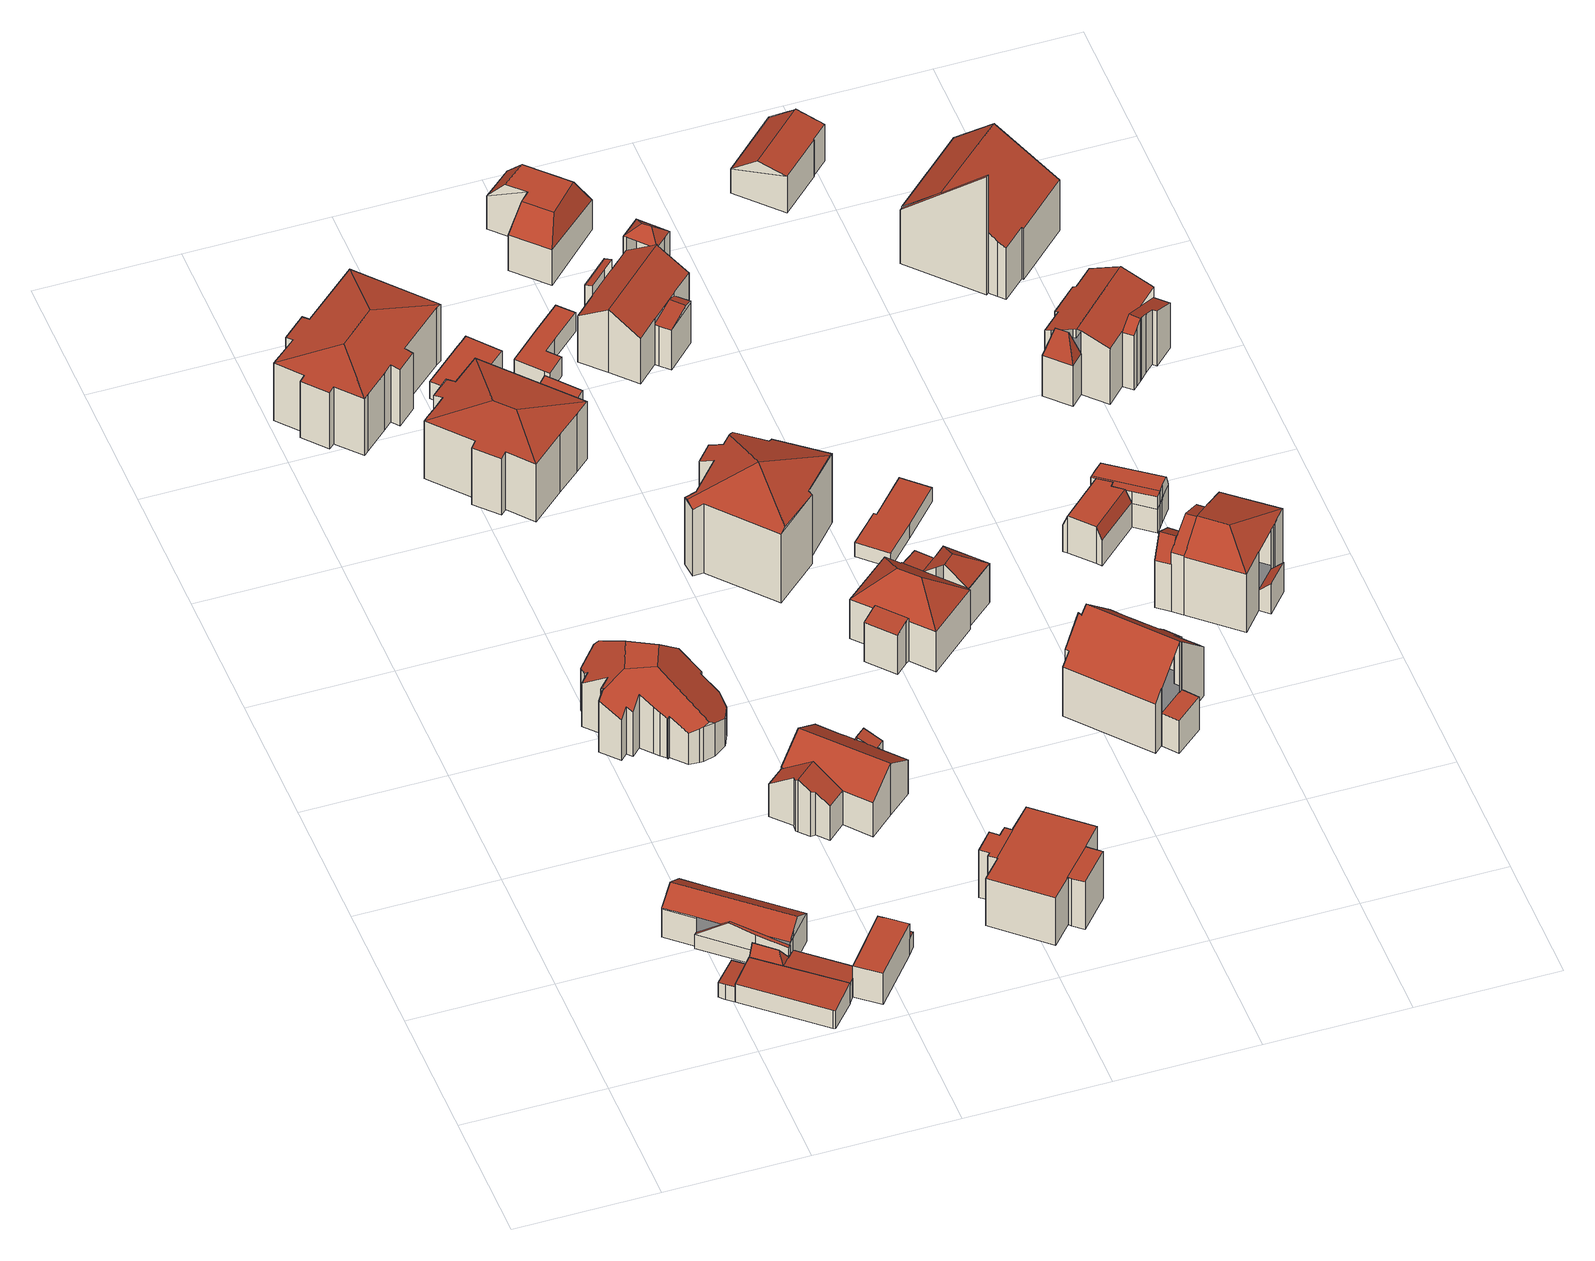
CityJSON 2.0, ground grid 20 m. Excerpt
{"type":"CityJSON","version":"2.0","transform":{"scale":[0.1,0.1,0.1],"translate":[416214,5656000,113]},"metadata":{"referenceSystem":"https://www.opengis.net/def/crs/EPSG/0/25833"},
"CityObjects":{
"building1":{"type":"Building","attributes":{"Dachtyp_tdc":"tdcPolyFlatRoof","Gemeindeschluessel":14612000,"Dachneigung":3.55,"QualitaetDacherkennung":68,"Geometrietyp2DReferenz":"3000","measuredHeight":2.62,"function":"31001_9998","roofType":"2100"},"geometry":[{"type":"Solid","lod":"2","boundaries":[[[[0,1,2,3]],[[1,4,5,2]],[[4,6,7,5]],[[6,8,9,7]],[[8,0,3,9]],[[8,6,4,1,0]],[[3,2,5,7,9]]]],"semantics":{"surfaces":[{"type":"WallSurface"},{"type":"RoofSurface"},{"type":"GroundSurface"}],"values":[[0,0,0,0,0,1,2]]}}]},
"building2":{"type":"Building","attributes":{"Dachtyp_tdc":"tdcPolyFlatRoof","Gemeindeschluessel":14612000,"Dachneigung":6.92,"QualitaetDacherkennung":66,"Geometrietyp2DReferenz":"3000","measuredHeight":3.68,"function":"31001_9998","roofType":"2100"},"geometry":[{"type":"Solid","lod":"2","boundaries":[[[[10,11,7,9]],[[11,12,13,7]],[[12,14,15,13]],[[14,16,17,15]],[[16,10,9,17]],[[16,14,12,11,10]],[[9,7,13,15,17]]]],"semantics":{"surfaces":[{"type":"WallSurface"},{"type":"RoofSurface"},{"type":"GroundSurface"}],"values":[[0,0,0,0,0,1,2]]}}]},
"building3":{"type":"Building","attributes":{"Gemeindeschluessel":14612000,"Geometrietyp2DReferenz":"3000","function":"31001_9998","roofType":"9999"},"children":["building3-1","building3-2"]},
"building3-1":{"type":"BuildingPart","attributes":{"Dachtyp_tdc":"tdcGableRoof","Dachneigung":10.28,"QualitaetDacherkennung":15,"Geometrietyp2DReferenz":"3000","measuredHeight":6.03,"roofType":"3100"},"parents":["building3"],"geometry":[{"type":"MultiSurface","lod":"2","boundaries":[[[18,19,20,21]],[[19,22,23,20]],[[22,24,25,23]],[[26,18,21,27]],[[28,29,30,31,32,33,34]],[[22,32,31,35,36,24]],[[18,34,33,19]],[[26,28,34,18]],[[19,33,32,22]],[[21,20,23,25,27]]],"semantics":{"surfaces":[{"type":"WallSurface"},{"type":"RoofSurface"},{"type":"GroundSurface"}],"values":[0,0,0,0,1,1,0,0,0,2]}}]},
"building3-2":{"type":"BuildingPart","attributes":{"Dachtyp_tdc":"tdcGableRoof","Dachneigung":35.55,"QualitaetDacherkennung":56,"Geometrietyp2DReferenz":"3000","measuredHeight":7.17,"roofType":"3100"},"parents":["building3"],"geometry":[{"type":"MultiSurface","lod":"2","boundaries":[[[37,38,39,25,24]],[[38,40,41,39]],[[40,42,43,41]],[[42,44,45,43]],[[44,46,47,45]],[[46,48,28,26,27,47]],[[49,50,44,42,40]],[[51,35,30,52,53,50,49,54]],[[37,51,54,38]],[[38,54,49,40]],[[46,53,52,48]],[[44,50,53,46]],[[25,39,41,43,45,47,27]]],"semantics":{"surfaces":[{"type":"WallSurface"},{"type":"RoofSurface"},{"type":"GroundSurface"}],"values":[0,0,0,0,0,0,1,1,0,0,0,0,2]}}]},
"building4":{"type":"Building","attributes":{"Gemeindeschluessel":14612000,"Geometrietyp2DReferenz":"3000","function":"31001_9998","roofType":"9999"},"children":["building4-1","building4-2"]},
"building4-1":{"type":"BuildingPart","attributes":{"Dachtyp_tdc":"tdcFreeFormRoof","Dachneigung":59.9,"QualitaetDacherkennung":19,"Geometrietyp2DReferenz":"3000","measuredHeight":5,"roofType":"5000"},"parents":["building4"],"geometry":[{"type":"MultiSurface","lod":"2","boundaries":[[[55,56,57,58]],[[56,59,60,57]],[[59,61,62,63,60]],[[64,65,61,59]],[[64,59,56]],[[65,64,56,55]],[[65,55,66,61]],[[58,57,60,63]]],"semantics":{"surfaces":[{"type":"WallSurface"},{"type":"RoofSurface"},{"type":"GroundSurface"}],"values":[0,0,0,1,0,1,1,2]}}]},
"building4-2":{"type":"BuildingPart","attributes":{"Dachtyp_tdc":"tdcPolyFlatRoof","Dachneigung":6.03,"QualitaetDacherkennung":77,"Geometrietyp2DReferenz":"3000","measuredHeight":3.33,"roofType":"2100"},"parents":["building4"],"geometry":[{"type":"MultiSurface","lod":"2","boundaries":[[[62,67,68,63]],[[67,69,70,68]],[[69,71,72,70]],[[71,73,74,72]],[[73,75,55,58,74]],[[73,71,69,67,62,66,75]],[[58,63,68,70,72,74]]],"semantics":{"surfaces":[{"type":"WallSurface"},{"type":"RoofSurface"},{"type":"GroundSurface"}],"values":[0,0,0,0,0,1,2]}}]},
"building5":{"type":"Building","attributes":{"Gemeindeschluessel":14612000,"Geometrietyp2DReferenz":"3000","function":"31001_9998","roofType":"9999"},"children":["building5-1","building5-2"]},
"building5-1":{"type":"BuildingPart","attributes":{"Dachtyp_tdc":"tdcPolyFlatRoof","Dachneigung":7.5,"QualitaetDacherkennung":50,"Geometrietyp2DReferenz":"3000","measuredHeight":2.84,"roofType":"2100"},"parents":["building5"],"geometry":[{"type":"MultiSurface","lod":"2","boundaries":[[[76,77,78,79]],[[77,80,81,78]],[[80,82,83,81]],[[80,77,76,82]],[[83,79,78,81]]],"semantics":{"surfaces":[{"type":"WallSurface"},{"type":"RoofSurface"},{"type":"GroundSurface"}],"values":[0,0,0,1,2]}}]},
"building5-2":{"type":"BuildingPart","attributes":{"Dachtyp_tdc":"tdcPolyFlatRoof","Dachneigung":0,"QualitaetDacherkennung":74,"Geometrietyp2DReferenz":"3000","measuredHeight":5.46,"roofType":"1000"},"parents":["building5"],"geometry":[{"type":"MultiSurface","lod":"2","boundaries":[[[84,85,86,83,82]],[[85,87,72,86]],[[87,88,70,72]],[[88,89,90,70]],[[89,91,79,90]],[[91,76,79]],[[89,88,87,85,84,91]],[[83,86,72,70,90,79]]],"semantics":{"surfaces":[{"type":"WallSurface"},{"type":"RoofSurface"},{"type":"GroundSurface"}],"values":[0,0,0,0,0,0,1,2]}}]},
"building6":{"type":"Building","attributes":{"Dachtyp_tdc":"tdcFreeFormRoof","Gemeindeschluessel":14612000,"Dachneigung":39.52,"QualitaetDacherkennung":17,"Geometrietyp2DReferenz":"3000","measuredHeight":11.89,"function":"31001_9998","roofType":"5000"},"geometry":[{"type":"Solid","lod":"2","boundaries":[[[[92,93,94,95]],[[93,96,97,94]],[[96,98,99,97]],[[98,100,101,99]],[[100,102,103,101]],[[102,104,105,103]],[[104,106,107,105]],[[106,108,109,107]],[[108,110,111,109]],[[110,112,113,111]],[[112,114,115,113]],[[114,116,117,115]],[[116,118,119,117]],[[118,120,121,119]],[[120,122,123,121]],[[122,124,125,123]],[[124,126,127,125]],[[126,128,129,127]],[[128,130,131,129]],[[130,132,133,131]],[[132,134,135,133]],[[134,136,137,135]],[[136,138,139,137]],[[138,140,141,139]],[[140,142,143,141]],[[142,144,145,143]],[[144,146,147,145]],[[146,148,149,147]],[[148,150,151,149]],[[150,152,153,151]],[[152,154,155,153]],[[154,156,157,155]],[[156,158,159,157]],[[158,160,161,159]],[[160,162,163,161]],[[162,92,95,163]],[[126,124,164,165,166,167,134,132,130,128]],[[138,136,167,166,168,169,160,158,156,154,152,150,148,146,144,142,140]],[[168,170,171,104,102,100,98,96,93,92,162,169]],[[165,164,122,120,118,116,114,112,110,108,106,171,170]],[[166,165,170,168]],[[106,104,171]],[[136,134,167]],[[124,122,164]],[[162,160,169]],[[95,94,97,99,101,103,105,107,109,111,113,115,117,119,121,123,125,127,129,131,133,135,137,139,141,143,145,147,149,151,153,155,157,159,161,163]]]],"semantics":{"surfaces":[{"type":"WallSurface"},{"type":"RoofSurface"},{"type":"GroundSurface"}],"values":[[0,0,0,0,0,0,0,0,0,0,0,0,0,0,0,0,0,0,0,0,0,0,0,0,0,0,0,0,0,0,0,0,0,0,0,0,1,1,1,1,1,0,0,0,0,2]]}}]},
"building7":{"type":"Building","attributes":{"Dachtyp_tdc":"tdcHipRoof","Gemeindeschluessel":14612000,"Dachneigung":10.01,"QualitaetDacherkennung":83,"Geometrietyp2DReferenz":"3000","measuredHeight":11.12,"function":"31001_9998","roofType":"3200"},"geometry":[{"type":"Solid","lod":"2","boundaries":[[[[172,173,174,175]],[[173,176,177,174]],[[176,178,179,177]],[[178,180,181,179]],[[180,182,183,181]],[[182,184,185,183]],[[184,186,187,185]],[[186,188,189,187]],[[188,190,191,189]],[[190,192,193,191]],[[192,194,195,193]],[[194,196,197,195]],[[196,198,199,197]],[[198,200,201,199]],[[200,202,203,201]],[[202,204,205,203]],[[204,206,207,205]],[[206,208,209,207]],[[208,172,175,209]],[[204,202,210]],[[192,190,188,186,184,182,211]],[[202,200,198,196,194,192,211,210]],[[182,180,178,176,173,172,208,206,204,210,211]],[[175,174,177,179,181,183,185,187,189,191,193,195,197,199,201,203,205,207,209]]]],"semantics":{"surfaces":[{"type":"WallSurface"},{"type":"RoofSurface"},{"type":"GroundSurface"}],"values":[[0,0,0,0,0,0,0,0,0,0,0,0,0,0,0,0,0,0,0,1,1,1,1,2]]}}]},
"building8":{"type":"Building","attributes":{"Gemeindeschluessel":14612000,"Geometrietyp2DReferenz":"3000","function":"31001_9998","roofType":"9999"},"children":["building8-1","building8-2","building8-3"]},
"building8-1":{"type":"BuildingPart","attributes":{"Dachtyp_tdc":"tdcGableRoof","Dachneigung":37.01,"QualitaetDacherkennung":56,"Geometrietyp2DReferenz":"3000","measuredHeight":9.13,"roofType":"3100"},"parents":["building8"],"geometry":[{"type":"MultiSurface","lod":"2","boundaries":[[[212,213,214,215]],[[216,217,218,219]],[[217,220,221,218]],[[220,222,223,221]],[[222,224,225,223]],[[224,226,227,225]],[[226,228,229,227]],[[228,212,215,229]],[[224,222,220,217,216,230]],[[230,231,213,212,228,226,224]],[[215,214,232,219,218,221,223,225,227,229]]],"semantics":{"surfaces":[{"type":"WallSurface"},{"type":"RoofSurface"},{"type":"GroundSurface"}],"values":[0,0,0,0,0,0,0,0,1,1,2]}}]},
"building8-2":{"type":"BuildingPart","attributes":{"Dachtyp_tdc":"tdcGableRoof","Dachneigung":33.97,"QualitaetDacherkennung":65,"Geometrietyp2DReferenz":"3000","measuredHeight":9,"roofType":"3100"},"parents":["building8"],"geometry":[{"type":"MultiSurface","lod":"2","boundaries":[[[233,234,235,236,237]],[[234,238,239,235]],[[238,240,241,239]],[[240,242,243,241]],[[242,244,245,243]],[[244,216,219,245]],[[246,247,248,214,213]],[[247,249,250,248]],[[249,251,252,250]],[[251,253,254,255,252]],[[247,246,231,256,216,244,242]],[[242,240,238,234,233,257,258,259,260,253,251,249,247]],[[255,261,262,236,235,239,241,243,245,219,232,214,248,250,252]]],"semantics":{"surfaces":[{"type":"WallSurface"},{"type":"RoofSurface"},{"type":"GroundSurface"}],"values":[0,0,0,0,0,0,0,0,0,0,1,1,2]}}]},
"building8-3":{"type":"BuildingPart","attributes":{"Dachtyp_tdc":"tdcGableRoof","Dachneigung":67.89,"QualitaetDacherkennung":5,"Geometrietyp2DReferenz":"3000","measuredHeight":6.41,"roofType":"3100"},"parents":["building8"],"geometry":[{"type":"MultiSurface","lod":"2","boundaries":[[[263,264,265,266]],[[264,267,268,265]],[[267,269,270,268]],[[269,271,272,270]],[[271,237,236,272]],[[254,273,274,255]],[[273,263,266,274]],[[275,258,276,237,271,269]],[[269,267,264,263,273,254,260,275]],[[266,265,268,270,272,236,262,261,255,274]]],"semantics":{"surfaces":[{"type":"WallSurface"},{"type":"RoofSurface"},{"type":"GroundSurface"}],"values":[0,0,0,0,0,0,0,1,1,2]}}]},
"building9":{"type":"Building","attributes":{"Dachtyp_tdc":"tdcHipRoof","Gemeindeschluessel":14612000,"Dachneigung":10.56,"QualitaetDacherkennung":80,"Geometrietyp2DReferenz":"3000","measuredHeight":11.25,"function":"31001_9998","roofType":"3200"},"geometry":[{"type":"Solid","lod":"2","boundaries":[[[[277,278,279,280]],[[278,281,282,279]],[[281,283,284,282]],[[283,285,286,284]],[[285,287,288,286]],[[287,289,290,288]],[[289,291,292,290]],[[291,293,294,292]],[[293,295,296,294]],[[295,297,298,296]],[[297,299,300,298]],[[299,301,302,300]],[[301,303,304,302]],[[303,305,306,304]],[[305,307,308,306]],[[307,277,280,308]],[[303,301,299,297,309]],[[295,293,291,289,287,285,283,281,310]],[[297,295,310,309]],[[281,278,277,307,305,303,309,310]],[[280,279,282,284,286,288,290,292,294,296,298,300,302,304,306,308]]]],"semantics":{"surfaces":[{"type":"WallSurface"},{"type":"RoofSurface"},{"type":"GroundSurface"}],"values":[[0,0,0,0,0,0,0,0,0,0,0,0,0,0,0,0,1,1,1,1,2]]}}]},
"building10":{"type":"Building","attributes":{"Dachtyp_tdc":"tdcPolyFlatRoof","Gemeindeschluessel":14612000,"Dachneigung":0,"QualitaetDacherkennung":47,"Geometrietyp2DReferenz":"3000","measuredHeight":3,"function":"31001_9998","roofType":"1000"},"geometry":[{"type":"Solid","lod":"2","boundaries":[[[[311,312,313,314]],[[312,315,316,313]],[[315,317,318,316]],[[317,319,320,318]],[[319,321,322,320]],[[321,311,314,322]],[[321,319,317,315,312,311]],[[314,313,316,318,320,322]]]],"semantics":{"surfaces":[{"type":"WallSurface"},{"type":"RoofSurface"},{"type":"GroundSurface"}],"values":[[0,0,0,0,0,0,1,2]]}}]},
"building11":{"type":"Building","attributes":{"Gemeindeschluessel":14612000,"Geometrietyp2DReferenz":"3000","function":"31001_9998","roofType":"9999"},"children":["building11-1","building11-2","building11-3"]},
"building11-1":{"type":"BuildingPart","attributes":{"Dachtyp_tdc":"tdcPolyFlatRoof","Dachneigung":0,"QualitaetDacherkennung":49,"Geometrietyp2DReferenz":"3000","measuredHeight":8.17,"roofType":"1000"},"parents":["building11"],"geometry":[{"type":"MultiSurface","lod":"2","boundaries":[[[323,324,325,326]],[[324,327,328,325]],[[327,329,330,328]],[[331,332,333,334]],[[332,335,336,333]],[[335,323,326,336]],[[335,332,331,329,327,324,323]],[[326,325,328,330,334,333,336]]],"semantics":{"surfaces":[{"type":"WallSurface"},{"type":"RoofSurface"},{"type":"GroundSurface"}],"values":[0,0,0,0,0,0,1,2]}}]},
"building11-2":{"type":"BuildingPart","attributes":{"Dachtyp_tdc":"tdcPolyFlatRoof","Dachneigung":0,"QualitaetDacherkennung":40,"Geometrietyp2DReferenz":"3000","measuredHeight":8.21,"roofType":"1000"},"parents":["building11"],"geometry":[{"type":"MultiSurface","lod":"2","boundaries":[[[337,338,339,340]],[[338,341,342,339]],[[341,343,344,342]],[[343,345,346,344]],[[345,347,348,346]],[[347,349,350,348]],[[349,351,352,350]],[[353,354,355,356]],[[356,351,349,347,345,343,341,338,337,353]],[[354,340,339,342,344,346,348,350,352,355]],[[353,337,340,354]]],"semantics":{"surfaces":[{"type":"WallSurface"},{"type":"RoofSurface"},{"type":"GroundSurface"}],"values":[0,0,0,0,0,0,0,0,1,2,0]}}]},
"building11-3":{"type":"BuildingPart","attributes":{"Dachtyp_tdc":"tdcPolyFlatRoof","Dachneigung":0,"QualitaetDacherkennung":79,"Geometrietyp2DReferenz":"3000","measuredHeight":8.2,"roofType":"1000"},"parents":["building11"],"geometry":[{"type":"MultiSurface","lod":"2","boundaries":[[[327,328,330,329]],[[327,357,358,328]],[[357,359,360,358]],[[359,361,362,360]],[[361,356,355,362]],[[351,349,350,352]],[[349,363,364,350]],[[363,365,366,364]],[[365,367,368,366]],[[367,331,334,368]],[[331,367,365,363,349,351,356,361,359,357,327,329]],[[330,328,358,360,362,355,352,350,364,366,368,334]]],"semantics":{"surfaces":[{"type":"WallSurface"},{"type":"RoofSurface"},{"type":"GroundSurface"}],"values":[0,0,0,0,0,0,0,0,0,0,1,2]}}]},
"building12":{"type":"Building","attributes":{"Dachtyp_tdc":"tdcPolyFlatRoof","Gemeindeschluessel":14612000,"Dachneigung":12.54,"QualitaetDacherkennung":48,"Geometrietyp2DReferenz":"3000","measuredHeight":2.75,"function":"31001_9998","roofType":"2100"},"geometry":[{"type":"Solid","lod":"2","boundaries":[[[[369,370,371,372]],[[370,373,374,371]],[[373,375,376,374]],[[375,377,378,376]],[[377,369,372,378]],[[377,375,373,370,369]],[[372,371,374,376,378]]]],"semantics":{"surfaces":[{"type":"WallSurface"},{"type":"RoofSurface"},{"type":"GroundSurface"}],"values":[[0,0,0,0,0,1,2]]}}]},
"building13":{"type":"Building","attributes":{"Dachtyp_tdc":"tdcPolyFlatRoof","Gemeindeschluessel":14612000,"Dachneigung":0,"QualitaetDacherkennung":30,"Geometrietyp2DReferenz":"3000","measuredHeight":3.32,"function":"31001_9998","roofType":"1000"},"geometry":[{"type":"Solid","lod":"2","boundaries":[[[[379,380,381,382]],[[380,383,384,381]],[[383,385,386,384]],[[385,387,388,386]],[[387,389,390,388]],[[389,391,392,390]],[[391,393,394,392]],[[393,395,396,394]],[[395,379,382,396]],[[395,393,391,389,387,385,383,380,379]],[[382,381,384,386,388,390,392,394,396]]]],"semantics":{"surfaces":[{"type":"WallSurface"},{"type":"RoofSurface"},{"type":"GroundSurface"}],"values":[[0,0,0,0,0,0,0,0,0,1,2]]}}]},
"building14":{"type":"Building","attributes":{"Dachtyp_tdc":"tdcFreeFormRoof","Gemeindeschluessel":14612000,"Dachneigung":24.62,"QualitaetDacherkennung":55,"Geometrietyp2DReferenz":"3000","measuredHeight":15.25,"function":"31001_9998","roofType":"5000"},"geometry":[{"type":"Solid","lod":"2","boundaries":[[[[397,398,399,400]],[[398,401,402,399]],[[401,403,404,402]],[[403,405,406,404]],[[405,407,408,406]],[[407,409,410,408]],[[409,411,412,410]],[[411,413,414,412]],[[413,415,416,414]],[[415,417,418,416]],[[417,419,420,418]],[[419,421,422,420]],[[421,423,424,422]],[[423,425,426,424]],[[425,427,428,426]],[[427,429,430,428]],[[429,397,400,430]],[[431,425,423,432,433]],[[427,431,433,434,397,429]],[[433,435,411,409,407,405,403,401,398,434]],[[432,421,419,417,415,413,435,433]],[[398,397,434]],[[413,411,435]],[[427,425,431]],[[423,421,432]],[[400,399,402,404,406,408,410,412,414,416,418,420,422,424,426,428,430]]]],"semantics":{"surfaces":[{"type":"WallSurface"},{"type":"RoofSurface"},{"type":"GroundSurface"}],"values":[[0,0,0,0,0,0,0,0,0,0,0,0,0,0,0,0,0,1,1,1,1,0,0,0,0,2]]}}]},
"building15":{"type":"Building","attributes":{"Gemeindeschluessel":14612000,"Geometrietyp2DReferenz":"3000","function":"31001_9998","roofType":"9999"},"children":["building15-1","building15-2","building15-3","building15-4"]},
"building15-1":{"type":"BuildingPart","attributes":{"Dachtyp_tdc":"tdcPolyFlatRoof","Dachneigung":7.79,"QualitaetDacherkennung":58,"Geometrietyp2DReferenz":"3000","measuredHeight":6.6,"roofType":"2100"},"parents":["building15"],"geometry":[{"type":"MultiSurface","lod":"2","boundaries":[[[436,437,438,439]],[[437,440,441,438]],[[437,436,442,440]],[[441,443,439,438]]],"semantics":{"surfaces":[{"type":"WallSurface"},{"type":"RoofSurface"},{"type":"GroundSurface"}],"values":[0,0,1,2]}}]},
"building15-2":{"type":"BuildingPart","attributes":{"Dachtyp_tdc":"tdcHipAndGableRoof","Dachneigung":37.79,"QualitaetDacherkennung":81,"Geometrietyp2DReferenz":"3000","measuredHeight":9.51,"roofType":"5000"},"parents":["building15"],"geometry":[{"type":"MultiSurface","lod":"2","boundaries":[[[444,445,446,441,440]],[[445,447,448,446]],[[447,449,450,448]],[[451,445,452]],[[444,453,454,455,452,445]],[[451,452,455,456,457]],[[447,451,457,449]],[[445,451,447]],[[441,446,448,450,443]]],"semantics":{"surfaces":[{"type":"WallSurface"},{"type":"RoofSurface"},{"type":"GroundSurface"}],"values":[0,0,0,1,1,1,0,0,2]}}]},
"building15-3":{"type":"BuildingPart","attributes":{"Dachtyp_tdc":"tdcHipRoof","Dachneigung":40.14,"QualitaetDacherkennung":71,"Geometrietyp2DReferenz":"3000","measuredHeight":10.65,"roofType":"3200"},"parents":["building15"],"geometry":[{"type":"MultiSurface","lod":"2","boundaries":[[[458,450,449,457]],[[458,459,460,450]],[[459,461,462,460]],[[461,463,464,462]],[[465,466,467,468]],[[466,469,470,467]],[[469,471,439,470]],[[471,472,436,439]],[[469,466,473]],[[461,459,474]],[[466,465,463,461,474,473]],[[459,458,456,454,475,472,471,469,473,474]],[[443,450,460,462,464,468,467,470,439]]],"semantics":{"surfaces":[{"type":"WallSurface"},{"type":"RoofSurface"},{"type":"GroundSurface"}],"values":[0,0,0,0,0,0,0,0,1,1,1,1,2]}}]},
"building15-4":{"type":"BuildingPart","attributes":{"Dachtyp_tdc":"tdcPolyFlatRoof","Dachneigung":11.48,"QualitaetDacherkennung":49,"Geometrietyp2DReferenz":"3000","measuredHeight":7.42,"roofType":"2100"},"parents":["building15"],"geometry":[{"type":"MultiSurface","lod":"2","boundaries":[[[476,465,468]],[[477,478,479,480,481,476]],[[464,482,483,484,485,468]],[[478,477,485,484]],[[477,476,468,485]],[[481,464,463]],[[481,480,482,464]],[[480,479,483,482]],[[479,478,484,483]]],"semantics":{"surfaces":[{"type":"WallSurface"},{"type":"RoofSurface"},{"type":"GroundSurface"}],"values":[0,1,2,0,0,0,0,0,0]}}]},
"building16":{"type":"Building","attributes":{"Gemeindeschluessel":14612000,"Geometrietyp2DReferenz":"3000","function":"31001_9998","roofType":"9999"},"children":["building16-1","building16-2","building16-3","building16-4"]},
"building16-1":{"type":"BuildingPart","attributes":{"Dachtyp_tdc":"tdcGableRoof","Dachneigung":34.02,"QualitaetDacherkennung":59,"Geometrietyp2DReferenz":"3000","measuredHeight":10.88,"roofType":"3100"},"parents":["building16"],"geometry":[{"type":"MultiSurface","lod":"2","boundaries":[[[486,487,488,489]],[[490,491,492]],[[490,493,494,491]],[[493,495,496,494]],[[495,497,498,496]],[[497,499,500,498]],[[495,493,490,486,501,502,503,504,505]],[[505,506,507,508,499,497,495]],[[509,510,511,512,511,513,514,489,491,494,496,498,500]],[[508,507,510,509]],[[504,503,511,512,515]],[[503,502,513,511]],[[502,501,514,513]],[[501,486,489,514]]],"semantics":{"surfaces":[{"type":"WallSurface"},{"type":"RoofSurface"},{"type":"GroundSurface"}],"values":[0,0,0,0,0,0,1,1,2,0,0,0,0,0]}}]},
"building16-2":{"type":"BuildingPart","attributes":{"Dachtyp_tdc":"tdcFreeFormRoof","Dachneigung":43.96,"QualitaetDacherkennung":76,"Geometrietyp2DReferenz":"3000","measuredHeight":11.91,"roofType":"5000"},"parents":["building16"],"geometry":[{"type":"MultiSurface","lod":"2","boundaries":[[[516,517,518,519]],[[517,520,521,518]],[[520,522,511,521]],[[522,515,512,511]],[[523,510,507]],[[523,524,525,510]],[[524,516,519,525]],[[515,522,520,517,526]],[[527,526,517,516]],[[527,516,524]],[[524,523,506,522,515,526,527]],[[519,518,521,511,512,511,510,525]]],"semantics":{"surfaces":[{"type":"WallSurface"},{"type":"RoofSurface"},{"type":"GroundSurface"}],"values":[0,0,0,0,0,0,0,1,1,1,1,2]}}]},
"building16-3":{"type":"BuildingPart","attributes":{"Dachtyp_tdc":"tdcGableRoof","Dachneigung":11.14,"QualitaetDacherkennung":30,"Geometrietyp2DReferenz":"3000","measuredHeight":7.72,"roofType":"3100"},"parents":["building16"],"geometry":[{"type":"MultiSurface","lod":"2","boundaries":[[[488,528,529,489]],[[528,530,531,529]],[[530,532,533,531]],[[532,534,535,533]],[[534,492,491,535]],[[536,537,538,539,487]],[[534,532,537,536,492]],[[488,487,539,528]],[[528,539,538,530]],[[530,538,537,532]],[[529,531,533,535,491,489]]],"semantics":{"surfaces":[{"type":"WallSurface"},{"type":"RoofSurface"},{"type":"GroundSurface"}],"values":[0,0,0,0,0,1,1,0,0,0,2]}}]},
"building16-4":{"type":"BuildingPart","attributes":{"Dachtyp_tdc":"tdcPolyFlatRoof","Dachneigung":15.18,"QualitaetDacherkennung":52,"Geometrietyp2DReferenz":"3000","measuredHeight":9.74,"roofType":"2100"},"parents":["building16"],"geometry":[{"type":"MultiSurface","lod":"2","boundaries":[[[540,541,508,509,542]],[[543,544,545,500,499]],[[544,540,542,545]],[[544,543,541,540]],[[542,509,500,545]]],"semantics":{"surfaces":[{"type":"WallSurface"},{"type":"RoofSurface"},{"type":"GroundSurface"}],"values":[0,0,0,1,2]}}]},
"building17":{"type":"Building","attributes":{"Dachtyp_tdc":"tdcFreeFormRoof","Gemeindeschluessel":14612000,"Dachneigung":0.208,"QualitaetDacherkennung":42,"Geometrietyp2DReferenz":"3000","measuredHeight":8.74,"function":"31001_9998","roofType":"5000"},"geometry":[{"type":"Solid","lod":"2","boundaries":[[[[546,547,548,549]],[[547,550,551,548]],[[550,552,553,551]],[[552,554,555,553]],[[554,556,557,555]],[[556,546,549,557]],[[558,554,552,559]],[[554,558,560,556]],[[556,560,561,546]],[[562,559,552,550]],[[559,562,547,561,560,558]],[[547,546,561]],[[550,547,562]],[[549,548,551,553,555,557]]]],"semantics":{"surfaces":[{"type":"WallSurface"},{"type":"RoofSurface"},{"type":"GroundSurface"}],"values":[[0,0,0,0,0,0,1,1,1,1,1,0,0,2]]}}]},
"building18":{"type":"Building","attributes":{"Dachtyp_tdc":"tdcPolyFlatRoof","Gemeindeschluessel":14612000,"Dachneigung":0,"QualitaetDacherkennung":83,"Geometrietyp2DReferenz":"3000","measuredHeight":2.43,"function":"31001_9998","roofType":"1000"},"geometry":[{"type":"Solid","lod":"2","boundaries":[[[[563,564,565,566]],[[564,567,568,565]],[[567,569,570,568]],[[569,571,572,570]],[[571,573,574,572]],[[573,575,576,574]],[[575,563,566,576]],[[575,573,571,569,567,564,563]],[[566,565,568,570,572,574,576]]]],"semantics":{"surfaces":[{"type":"WallSurface"},{"type":"RoofSurface"},{"type":"GroundSurface"}],"values":[[0,0,0,0,0,0,0,1,2]]}}]},
"building19":{"type":"Building","attributes":{"Gemeindeschluessel":14612000,"Geometrietyp2DReferenz":"3000","function":"31001_9998","roofType":"9999"},"children":["building19-1","building19-2"]},
"building19-1":{"type":"BuildingPart","attributes":{"Dachtyp_tdc":"tdcGableRoof","Dachneigung":45.02,"QualitaetDacherkennung":78,"Geometrietyp2DReferenz":"3000","measuredHeight":14.53,"roofType":"3100"},"parents":["building19"],"geometry":[{"type":"MultiSurface","lod":"2","boundaries":[[[577,578,579,580]],[[578,581,582,579]],[[581,583,584,582]],[[583,585,586,584]],[[585,587,588,586]],[[587,589,590,588]],[[589,591,592,590]],[[591,593,594,592]],[[593,595,596,594]],[[595,597,598,596]],[[597,599,600,598]],[[599,601,602,603,600]],[[604,605,606,607,608]],[[605,609,610,606]],[[609,611,612,610]],[[611,613,614,612]],[[613,615,616,614]],[[615,617,618,616]],[[617,619,620,618]],[[619,621,622,620]],[[621,623,624,622]],[[623,625,626,624]],[[625,577,580,626]],[[621,619,617,615,613,611,609,605,604,601]],[[601,599,597,595,593,591,589,587,585,583,581,578,577,625,623,621]],[[580,579,582,584,586,588,590,592,594,596,598,600,603,607,606,610,612,614,616,618,620,622,624,626]]],"semantics":{"surfaces":[{"type":"WallSurface"},{"type":"RoofSurface"},{"type":"GroundSurface"}],"values":[0,0,0,0,0,0,0,0,0,0,0,0,0,0,0,0,0,0,0,0,0,0,0,1,1,2]}}]},
"building19-2":{"type":"BuildingPart","attributes":{"Dachtyp_tdc":"tdcPolyFlatRoof","Dachneigung":0,"QualitaetDacherkennung":47,"Geometrietyp2DReferenz":"3000","measuredHeight":5.75,"roofType":"1000"},"parents":["building19"],"geometry":[{"type":"MultiSurface","lod":"2","boundaries":[[[627,628,598,600]],[[628,629,630,598]],[[629,631,632,630]],[[631,608,607,632]],[[608,631,629,628,627,602]],[[600,598,630,632,607,603]]],"semantics":{"surfaces":[{"type":"WallSurface"},{"type":"RoofSurface"},{"type":"GroundSurface"}],"values":[0,0,0,0,1,2]}}]},
"building20":{"type":"Building","attributes":{"Dachtyp_tdc":"tdcCutGableRoof","Gemeindeschluessel":14612000,"Dachneigung":0.35,"QualitaetDacherkennung":70,"Geometrietyp2DReferenz":"3000","measuredHeight":6.47,"function":"31001_9998","roofType":"9999"},"geometry":[{"type":"Solid","lod":"2","boundaries":[[[[633,634,635,636]],[[634,637,638,635]],[[637,639,640,638]],[[639,641,642,640]],[[641,643,644,642]],[[643,645,646,644]],[[645,647,648,646]],[[647,649,650,648]],[[649,651,652,650]],[[651,653,654,652]],[[653,633,636,654]],[[649,647,645,643,641]],[[639,637,634,633]],[[641,639,633,653,651,649]],[[636,635,638,640,642,644,646,648,650,652,654]]]],"semantics":{"surfaces":[{"type":"WallSurface"},{"type":"RoofSurface"},{"type":"GroundSurface"}],"values":[[0,0,0,0,0,0,0,0,0,0,0,1,1,1,2]]}}]},
"building21":{"type":"Building","attributes":{"Dachtyp_tdc":"tdcFreeFormRoof","Gemeindeschluessel":14612000,"Dachneigung":39.23,"QualitaetDacherkennung":39,"Geometrietyp2DReferenz":"3000","measuredHeight":7.29,"function":"31001_9998","roofType":"5000"},"geometry":[{"type":"Solid","lod":"2","boundaries":[[[[655,656,657,658]],[[656,659,660,657]],[[659,661,662,660]],[[661,663,664,662]],[[663,665,666,664]],[[665,667,668,666]],[[667,669,670,668]],[[669,655,658,670]],[[655,669,667,665,671,672]],[[672,671,663,661,659,656]],[[656,655,672]],[[665,663,671]],[[658,657,660,662,664,666,668,670]]]],"semantics":{"surfaces":[{"type":"WallSurface"},{"type":"RoofSurface"},{"type":"GroundSurface"}],"values":[[0,0,0,0,0,0,0,0,1,1,0,0,2]]}}]},
"building22":{"type":"Building","attributes":{"Dachtyp_tdc":"tdcFreeFormRoof","Gemeindeschluessel":14612000,"Dachneigung":2.1,"QualitaetDacherkennung":74,"Geometrietyp2DReferenz":"3000","measuredHeight":6.43,"function":"31001_9998","roofType":"5000"},"geometry":[{"type":"Solid","lod":"2","boundaries":[[[[673,674,675,676]],[[674,677,678,675]],[[677,679,680,678]],[[679,681,682,680]],[[681,683,684,682]],[[683,685,686,684]],[[685,687,688,686]],[[687,689,690,688]],[[689,691,692,690]],[[691,693,694,692]],[[693,695,696,694]],[[695,697,698,696]],[[697,699,700,698]],[[699,673,676,700]],[[701,702,703,704,705,651,706]],[[691,689,707,708,709]],[[710,708,707,711,712,704,703]],[[681,704,712,683]],[[683,712,711,685]],[[685,711,707,687]],[[695,710,703,697]],[[693,709,708,710,695]],[[691,709,693]],[[687,707,689]],[[674,706,651,677]],[[673,701,706,674]],[[677,651,705,679]],[[679,705,704,681]],[[697,703,702,699]],[[699,702,701,673]],[[676,675,678,680,682,684,686,688,690,692,694,696,698,700]]]],"semantics":{"surfaces":[{"type":"WallSurface"},{"type":"RoofSurface"},{"type":"GroundSurface"}],"values":[[0,0,0,0,0,0,0,0,0,0,0,0,0,0,1,1,1,0,0,0,0,0,0,0,0,0,0,0,0,0,2]]}}]},
"building23":{"type":"Building","attributes":{"Gemeindeschluessel":14612000,"Geometrietyp2DReferenz":"3000","function":"31001_9998","roofType":"9999"},"children":["building23-1","building23-2","building23-3","building23-4"]},
"building23-1":{"type":"BuildingPart","attributes":{"Dachtyp_tdc":"tdcPolyFlatRoof","Dachneigung":44.86,"QualitaetDacherkennung":22,"Geometrietyp2DReferenz":"3000","measuredHeight":5.18,"roofType":"2100"},"parents":["building23"],"geometry":[{"type":"MultiSurface","lod":"2","boundaries":[[[713,714,715,716]],[[717,718,719,720]],[[718,713,716,719]],[[718,717,714,713]],[[716,715,720,719]]],"semantics":{"surfaces":[{"type":"WallSurface"},{"type":"RoofSurface"},{"type":"GroundSurface"}],"values":[0,0,0,1,2]}}]},
"building23-2":{"type":"BuildingPart","attributes":{"Dachtyp_tdc":"tdcGableRoof","Dachneigung":67.73,"QualitaetDacherkennung":36,"Geometrietyp2DReferenz":"3000","measuredHeight":11.88,"roofType":"3100"},"parents":["building23"],"geometry":[{"type":"MultiSurface","lod":"2","boundaries":[[[721,722,723,724]],[[725,726,727,728]],[[726,721,724,727]],[[721,726,729]],[[722,721,729,730,731,732]],[[726,725,733,734,730,729]],[[724,723,728,727]]],"semantics":{"surfaces":[{"type":"WallSurface"},{"type":"RoofSurface"},{"type":"GroundSurface"}],"values":[0,0,0,0,1,1,2]}}]},
"building23-3":{"type":"BuildingPart","attributes":{"Dachtyp_tdc":"tdcGableRoof","Dachneigung":23.97,"QualitaetDacherkennung":35,"Geometrietyp2DReferenz":"3000","measuredHeight":12.56,"roofType":"3100"},"parents":["building23"],"geometry":[{"type":"MultiSurface","lod":"2","boundaries":[[[735,736,737,738]],[[739,740,725,728,741,742]],[[736,735,743,744]],[[740,739,745,746,744,743,731,734]],[[738,737,747,741,728,723]]],"semantics":{"surfaces":[{"type":"WallSurface"},{"type":"RoofSurface"},{"type":"GroundSurface"}],"values":[0,0,1,1,2]}}]},
"building23-4":{"type":"BuildingPart","attributes":{"Dachtyp_tdc":"tdcHipAndGableRoof","Dachneigung":19.69,"QualitaetDacherkennung":38,"Geometrietyp2DReferenz":"3000","measuredHeight":13.13,"roofType":"5000"},"parents":["building23"],"geometry":[{"type":"MultiSurface","lod":"2","boundaries":[[[748,749,750,737,736]],[[749,751,752,750]],[[751,753,754,752]],[[755,756,720,757]],[[756,717,720]],[[758,715,714]],[[758,759,760,715]],[[759,742,741,760]],[[759,758,756,755,753,751,761]],[[751,749,748,762,761]],[[762,745,763,742,759,761]],[[737,750,752,754,757,720,715,760,741,747]],[[753,755,757,754]]],"semantics":{"surfaces":[{"type":"WallSurface"},{"type":"RoofSurface"},{"type":"GroundSurface"}],"values":[0,0,0,0,0,0,0,0,1,1,1,2,0]}}]},
"building24":{"type":"Building","attributes":{"Gemeindeschluessel":14612000,"Geometrietyp2DReferenz":"3000","function":"31001_9998","roofType":"9999"},"children":["building24-1","building24-2","building24-3"]},
"building24-1":{"type":"BuildingPart","attributes":{"Dachtyp_tdc":"tdcFreeFormRoof","Dachneigung":75.05,"QualitaetDacherkennung":16,"Geometrietyp2DReferenz":"3000","measuredHeight":11.31,"roofType":"5000"},"parents":["building24"],"geometry":[{"type":"MultiSurface","lod":"2","boundaries":[[[764,765,766,767]],[[768,769,770,771]],[[769,764,767,770]],[[772,769,768]],[[773,772,768,774,765]],[[773,765,764]],[[772,773,764,769]],[[767,766,775,771,770]]],"semantics":{"surfaces":[{"type":"WallSurface"},{"type":"RoofSurface"},{"type":"GroundSurface"}],"values":[0,0,0,1,1,1,1,2]}}]},
"building24-2":{"type":"BuildingPart","attributes":{"Dachtyp_tdc":"tdcGableRoof","Dachneigung":24.09,"QualitaetDacherkennung":26,"Geometrietyp2DReferenz":"3000","measuredHeight":10.94,"roofType":"3100"},"parents":["building24"],"geometry":[{"type":"MultiSurface","lod":"2","boundaries":[[[776,777,778,779]],[[777,780,781,778]],[[780,782,783,781]],[[782,784,785,783]],[[784,786,787,785]],[[786,788,789,787]],[[788,790,791,789]],[[790,792,793,791]],[[792,794,795,793]],[[788,786,784,782,780,777,776,796,797]],[[797,798,794,792,790,788]],[[795,799,779,778,781,783,785,787,789,791,793]]],"semantics":{"surfaces":[{"type":"WallSurface"},{"type":"RoofSurface"},{"type":"GroundSurface"}],"values":[0,0,0,0,0,0,0,0,0,1,1,2]}}]},
"building24-3":{"type":"BuildingPart","attributes":{"Dachtyp_tdc":"tdcGableRoof","Dachneigung":26.13,"QualitaetDacherkennung":27,"Geometrietyp2DReferenz":"3000","measuredHeight":11.18,"roofType":"3100"},"parents":["building24"],"geometry":[{"type":"MultiSurface","lod":"2","boundaries":[[[800,801,771,802]],[[801,768,771]],[[803,766,765]],[[803,804,805,766]],[[804,806,807,805]],[[806,808,809,807]],[[808,810,811,809]],[[810,812,813,811]],[[812,814,815,813]],[[814,816,817,815]],[[816,818,776,779,817]],[[819,800,802,795,794]],[[816,814,812,810,808,806,804,803,820]],[[820,801,800,819,798,821,796,818,816]],[[802,771,775,766,805,807,809,811,813,815,817,779,799,795]]],"semantics":{"surfaces":[{"type":"WallSurface"},{"type":"RoofSurface"},{"type":"GroundSurface"}],"values":[0,0,0,0,0,0,0,0,0,0,0,0,1,1,2]}}]},
"building25":{"type":"Building","attributes":{"Gemeindeschluessel":14612000,"Geometrietyp2DReferenz":"3000","function":"31001_9998","roofType":"9999"},"children":["building25-1","building25-2"]},
"building25-1":{"type":"BuildingPart","attributes":{"Dachtyp_tdc":"tdcGableRoof","Dachneigung":31.57,"QualitaetDacherkennung":36,"Geometrietyp2DReferenz":"3000","measuredHeight":14.51,"roofType":"3100"},"parents":["building25"],"geometry":[{"type":"MultiSurface","lod":"2","boundaries":[[[822,823,824,825]],[[823,826,827,824]],[[826,828,829,827]],[[830,831,832,833,834]],[[831,835,836,832]],[[835,837,838,836]],[[837,839,840,838]],[[839,822,825,840]],[[835,831,830,841]],[[841,842,828,826,823,822,839,837,835]],[[825,824,827,829,843,833,832,836,838,840]]],"semantics":{"surfaces":[{"type":"WallSurface"},{"type":"RoofSurface"},{"type":"GroundSurface"}],"values":[0,0,0,0,0,0,0,0,1,1,2]}}]},
"building25-2":{"type":"BuildingPart","attributes":{"Dachtyp_tdc":"tdcPolyFlatRoof","Dachneigung":42.52,"QualitaetDacherkennung":10,"Geometrietyp2DReferenz":"3000","measuredHeight":20.54,"roofType":"2100"},"parents":["building25"],"geometry":[{"type":"MultiSurface","lod":"2","boundaries":[[[844,845,846,829,828]],[[845,847,848,846]],[[847,834,833,848]],[[847,845,844,842,841,834]],[[833,843,829,846,848]]],"semantics":{"surfaces":[{"type":"WallSurface"},{"type":"RoofSurface"},{"type":"GroundSurface"}],"values":[0,0,0,1,2]}}]}
},
"vertices":[
[192,102,30],[185,109,30],[185,109,4],[192,102,4],[215,144,27],[215,144,4],[233,129,27],[233,129,4],[202,94,30],[202,94,4],
[202,94,35],[233,129,40],[337,42,41],[337,42,4],[305,6,35],[305,6,4],[302,8,35],[302,8,4],
[281,115,32],[247,144,32],[247,144,8],[281,115,8],[185,198,32],[185,198,8],[188,201,32],[188,201,8],[284,119,32],[284,119,8],[284,119,53],[268,132,57],[260,139,59],[222,171,68],[220,168,68],[247,144,61],[281,115,53],[214,179,59],[212,180,57],
[188,201,57],[153,231,57],[153,231,8],[192,276,57],[192,276,8],[226,246,57],[226,246,8],[322,163,57],[322,163,8],[291,127,57],[291,127,8],[284,119,57],[172,252,79],[302,140,79],[188,201,59],[284,119,59],[291,127,67],[153,231,59],
[268,100,38],[233,129,38],[233,129,6],[268,100,6],[247,144,38],[247,144,6],[281,115,38],[281,115,37],[281,115,6],[240,137,56],[267,114,55],[276,110,38],
[291,127,36],[291,127,6],[358,69,36],[358,69,6],[343,51,38],[343,51,6],[337,42,39],[337,42,6],[268,100,39],
[410,120,34],[419,132,32],[419,132,6],[410,120,6],[445,111,32],[445,111,6],[436,99,34],[436,99,6],
[436,99,60],[375,25,60],[375,25,6],[343,51,60],[358,69,60],[403,126,60],[403,126,6],[410,120,60],
[198,586,103],[211,597,109],[211,597,7],[198,586,7],[186,624,82],[186,624,7],[198,635,88],[198,635,7],[195,638,84],[195,638,7],[195,653,79],[195,653,7],[221,677,91],[221,677,7],[238,676,91],[238,676,7],[241,673,92],[241,673,7],[253,685,74],[253,685,7],[281,654,89],[281,654,7],[291,662,75],[291,662,7],[307,662,66],[307,662,7],[318,651,71],[318,651,7],[318,634,89],[318,634,7],[308,624,104],[308,624,7],[335,594,82],[335,594,7],[332,591,83],[332,591,7],[350,571,63],[350,571,7],[352,549,55],[352,549,7],[344,531,55],[344,531,7],[326,518,65],[326,518,7],[309,514,67],[309,514,7],[304,514,65],[304,514,7],[290,515,61],[290,515,7],[271,535,78],[271,535,7],[269,533,75],[269,533,7],[268,535,76],[268,535,7],[261,541,82],[261,541,7],[255,548,87],[255,548,7],[241,564,100],[241,564,7],[229,552,83],[229,552,7],[222,559,89],[222,559,7],[213,550,76],[213,550,7],[191,574,96],[191,574,7],[201,583,106],[201,583,7],[313,619,107],[286,615,126],[271,578,126],[317,516,71],[230,589,125],[197,580,104],[249,636,125],[227,676,96],
[176,1227,113],[150,1204,113],[150,1204,16],[176,1227,16],[141,1214,116],[141,1214,16],[129,1203,115],[129,1203,16],[97,1174,115],[97,1174,16],[90,1168,115],[90,1168,16],[61,1201,115],[61,1201,16],[53,1194,113],[53,1194,16],[25,1226,113],[25,1226,16],[33,1233,115],[33,1233,16],[4,1266,116],[4,1266,16],[41,1298,115],[41,1298,16],[34,1306,114],[34,1306,16],[66,1335,114],[66,1335,16],[73,1326,116],[73,1326,16],[151,1395,115],[151,1395,16],[237,1297,115],[237,1297,16],[230,1292,115],[230,1292,16],[168,1237,115],[168,1237,16],[146,1305,127],[94,1258,127],
[352,390,66],[376,411,66],[376,411,10],[352,390,10],[434,345,69],[410,323,69],[410,323,10],[434,345,10],[396,339,84],[396,339,10],[389,338,88],[389,338,10],[377,351,101],[377,351,10],[375,354,98],[375,354,10],[376,364,93],[376,364,10],[406,376,101],[378,408,69],[406,376,10],
[503,407,66],[504,405,66],[504,405,10],[503,407,10],[503,407,65],[501,403,69],[501,403,10],[530,370,69],[530,370,10],[497,341,100],[497,341,10],[463,311,69],[463,311,10],[376,411,69],[409,440,100],[409,440,10],[442,470,69],[442,470,10],[464,444,69],[464,444,10],[470,438,69],[470,438,33],[470,438,10],[406,376,69],[500,404,69],[491,415,69],[481,426,69],[480,427,69],[481,426,10],[500,404,10],
[476,437,44],[483,444,44],[483,444,10],[476,437,10],[487,447,43],[487,447,10],[495,438,74],[495,438,10],[513,417,65],[513,417,10],[473,441,33],[473,441,10],[481,426,74],[500,404,65],
[187,1040,114],[195,1049,116],[195,1049,16],[187,1040,16],[147,1104,116],[147,1104,16],[153,1110,116],[153,1110,16],[172,1126,116],[172,1126,16],[183,1136,116],[183,1136,16],[174,1146,114],[174,1146,16],[199,1168,114],[199,1168,16],[208,1158,116],[208,1158,16],[245,1190,116],[245,1190,16],[351,1069,116],[351,1069,16],[332,1052,116],[332,1052,16],[299,1024,116],[299,1024,16],[253,983,116],[253,983,16],[224,1017,116],[224,1017,16],[216,1009,114],[216,1009,16],[259,1073,128],[236,1099,128],
[236,1196,48],[201,1236,48],[201,1236,18],[236,1196,18],[255,1284,48],[255,1284,18],[261,1289,48],[261,1289,18],[271,1298,48],[271,1298,18],[305,1257,48],[305,1257,18],
[658,67,90],[644,78,90],[644,78,8],[658,67,8],[641,82,90],[641,82,8],[640,82,90],[640,82,8],[681,127,90],[684,124,90],[684,124,8],[681,127,8],[698,112,90],[698,112,8],
[563,157,90],[552,166,90],[552,166,8],[563,157,8],[575,193,90],[575,193,8],[586,183,90],[586,183,8],[593,191,90],[593,191,8],[596,194,90],[596,194,8],[604,187,90],[604,187,8],[604,186,90],[604,186,8],[559,152,90],[559,152,8],[568,145,8],[568,145,90],
[614,52,90],[614,52,8],[543,115,90],[543,115,8],[569,144,90],[569,144,8],[634,220,90],[634,220,8],[706,157,90],[706,157,8],[680,127,90],[680,127,8],
[315,1176,38],[341,1200,46],[341,1200,18],[315,1176,18],[346,1194,46],[346,1194,18],[377,1158,46],[377,1158,18],[352,1135,38],[352,1135,18],
[355,1234,53],[370,1217,53],[370,1217,20],[355,1234,20],[346,1194,53],[346,1194,20],[341,1200,53],[341,1200,20],[312,1233,53],[312,1233,20],[353,1271,53],[353,1271,20],[394,1308,53],[394,1308,20],[413,1287,53],[413,1287,20],[372,1250,53],[372,1250,20],
[405,825,131],[403,849,132],[403,849,16],[405,825,16],[418,849,138],[418,849,16],[458,894,138],[458,894,16],[443,908,128],[443,908,16],[464,932,128],[464,932,16],[469,927,131],[469,927,16],[479,918,138],[479,918,16],[495,936,135],[495,936,16],[499,940,132],[499,940,16],[536,907,135],[536,907,16],[541,912,132],[541,912,16],[602,858,136],[602,858,16],[551,801,139],[551,801,16],[554,796,136],[554,796,16],[493,742,136],[493,742,16],[420,826,136],[420,826,16],[501,749,140],[598,853,139],[499,843,168],[404,841,135],[491,931,138],
[637,696,79],[663,719,74],[663,719,13],[637,696,13],[683,696,74],[683,696,13],[657,673,79],[657,673,13],
[683,696,80],[697,709,80],[697,709,13],[741,659,80],[741,659,13],[700,623,80],[700,623,13],[741,659,81],[694,664,108],[657,673,80],[658,672,82],[678,649,108],[700,624,82],[700,623,81],
[700,623,82],[702,621,82],[702,621,13],[636,563,82],[636,563,13],[610,593,82],[610,593,13],[578,629,81],[554,656,81],[554,656,13],[578,629,13],[621,714,81],[621,714,13],[637,696,81],[637,696,82],[616,652,119],[639,626,119],[657,673,82],
[578,629,87],[575,627,86],[557,611,81],[589,575,81],[606,590,86],[610,593,87],[606,590,13],[589,575,13],[557,611,13],[575,627,13],
[526,1235,99],[526,1235,93],[526,1235,89],[526,1235,20],[487,1198,99],[487,1198,20],[487,1198,89],[458,1170,99],[458,1170,20],[427,1203,129],[427,1203,20],[397,1234,100],[397,1234,20],[426,1262,100],[426,1262,20],[555,1262,99],[531,1286,121],[524,1294,128],[524,1293,128],[524,1294,129],[517,1301,123],[494,1326,100],[465,1299,100],[465,1299,20],[494,1326,20],[524,1294,20],[524,1293,20],[531,1286,20],[555,1262,20],[524,1293,123],
[517,1352,123],[549,1317,123],[549,1317,20],[517,1352,20],[539,1308,123],[539,1308,20],[524,1294,123],[494,1326,123],[491,1328,123],[491,1328,20],[525,1318,139],[516,1327,139],
[530,1231,89],[530,1231,20],[542,1219,89],[542,1219,20],[503,1181,89],[503,1181,20],[491,1193,89],[491,1193,20],[517,1227,97],[533,1210,97],[542,1219,93],[530,1231,93],
[458,1306,115],[465,1299,118],[458,1306,20],[426,1262,118],[419,1269,115],[419,1269,20],
[373,1427,74],[413,1466,100],[413,1466,12],[373,1427,12],[373,1507,69],[373,1507,12],[414,1547,63],[414,1547,12],[497,1462,63],[497,1462,12],[416,1383,74],[416,1383,12],[473,1464,100],[423,1516,100],[432,1420,100],[400,1453,100],[391,1489,100],
[645,759,38],[609,793,38],[609,793,14],[645,759,14],[649,835,38],[649,835,14],[652,832,38],[652,832,14],[701,885,38],[701,885,14],[734,854,38],[734,854,14],[685,801,38],[685,801,14],
[876,486,95],[883,478,95],[883,478,10],[876,486,10],[888,482,88],[888,482,10],[898,471,88],[898,471,10],[909,480,74],[909,480,10],[926,460,74],[926,460,10],[915,450,88],[915,450,10],[911,446,94],[911,446,10],[932,421,95],[932,421,10],[939,413,95],[939,413,10],[897,377,150],[897,377,10],[896,377,150],[896,377,10],[893,374,155],[893,374,67],[893,374,10],[859,345,110],[858,345,110],[858,345,10],[859,345,10],[859,345,67],[847,335,95],[847,335,10],[760,438,95],[760,438,10],[772,448,110],[772,448,10],[768,452,110],[768,452,10],[794,475,145],[794,475,10],[797,471,145],[797,471,10],[805,477,155],[805,477,10],[851,516,95],[851,516,10],[865,499,95],[865,499,10],
[896,377,67],[897,377,67],[913,357,67],[913,357,10],[875,325,67],[875,325,10],
[947,731,78],[954,726,57],[954,726,14],[947,731,14],[896,673,58],[896,673,14],[891,679,78],[891,679,14],[863,709,79],[863,709,14],[858,714,60],[858,714,14],[883,737,60],[883,737,14],[913,765,59],[913,765,14],[919,761,79],[919,761,14],[937,748,79],[937,748,14],[932,742,79],[932,742,14],
[734,1399,85],[680,1457,63],[680,1457,21],[734,1399,21],[756,1529,63],[756,1529,21],[774,1510,84],[774,1510,21],[782,1501,93],[782,1501,21],[810,1472,85],[810,1472,21],[788,1451,85],[788,1451,21],[788,1450,85],[788,1450,21],[782,1501,94],[706,1429,94],
[954,726,56],[932,742,56],[932,742,15],[954,726,15],[937,748,56],[937,748,15],[913,765,56],[913,765,15],[915,767,56],[915,767,15],[923,775,56],[923,775,15],[925,777,56],[925,777,15],[934,786,56],[934,786,15],[940,793,56],[940,793,15],[960,779,56],[960,779,15],[1008,741,56],[1008,741,15],[993,721,56],[993,721,15],[987,713,56],[987,713,15],[981,705,56],[981,705,15],[954,726,77],[981,705,77],[987,713,79],[915,767,79],[913,765,79],[932,742,77],[934,786,78],[1003,735,78],[1008,741,59],[993,721,79],[925,777,79],[923,775,79],
[1067,521,65],[1054,532,48],[1054,532,13],[1067,521,13],[1082,564,48],[1095,553,65],[1095,553,13],[1082,564,13],
[962,614,113],[978,599,113],[978,599,13],[962,614,13],[950,567,95],[933,581,95],[933,581,13],[950,567,13],[943,592,132],[960,578,132],[965,584,126],[973,594,118],[956,573,116],[957,575,121],
[1008,634,120],[1020,623,120],[1020,623,13],[1008,634,13],[963,556,116],[950,567,116],[963,556,13],[963,556,114],[983,605,139],[996,594,139],[969,563,120],[993,591,136],[993,591,13],
[1020,623,129],[1043,649,117],[1043,649,13],[1108,594,117],[1108,594,13],[1091,575,116],[1091,575,13],[1086,568,116],[1082,564,116],[1086,568,13],[1054,532,115],[1027,500,114],[1027,500,13],[1026,562,144],[993,591,144],[965,559,116],
[924,977,95],[941,993,95],[941,993,25],[924,977,25],[971,963,95],[954,946,95],[954,946,25],[971,963,25],[954,963,138],[941,977,138],[966,967,95],[966,967,25],
[1088,1021,103],[1104,1005,103],[1104,1005,25],[1088,1021,25],[1078,980,120],[1078,980,25],[1073,984,120],[1073,984,25],[1061,973,127],[1061,973,25],[1051,963,133],[1051,963,25],[1049,961,134],[1049,961,25],[1042,954,126],[1042,954,25],[1036,948,119],[1036,948,25],[1024,959,119],[1024,959,25],[1059,993,122],[1038,973,134],[1026,961,121],[1038,973,25],
[999,934,121],[971,963,135],[999,934,25],[941,993,119],[935,999,115],[935,999,25],[962,1025,115],[962,1025,25],[959,1029,113],[959,1029,25],[995,1064,113],[995,1064,25],[999,1061,115],[999,1061,25],[1025,1086,115],[1025,1086,25],[1056,1055,137],[1056,1055,25],[1088,1021,122],[1024,959,121],[966,967,137],[1038,973,122],
[970,1184,115],[939,1155,115],[939,1155,26],[970,1184,26],[931,1164,122],[931,1164,26],[922,1174,131],[922,1174,26],[839,1264,121],[942,1360,121],[942,1360,26],[839,1264,26],[839,1264,119],[981,1318,171],[981,1318,26],[1044,1250,114],[1044,1250,26],[972,1182,114],[972,1182,26],[877,1223,171],[877,1222,171],[877,1223,26],
[922,1174,231],[919,1171,231],[919,1171,26],[836,1261,119],[836,1261,26]
]}
